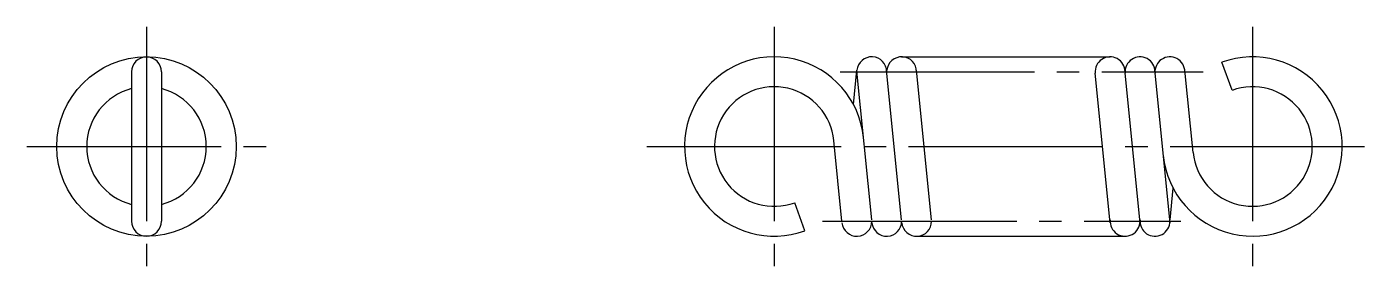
# Model space of a CAD drawing. Extents: x 5.1 to 87.6, y 5 to 65.8.
# Drawn here: x 65.13 to 87.63, y 61.8 to 65.8 of the extents above; entities outside this region: 2.
import ezdxf

# ---------------------------------------------------------------- set-up
doc = ezdxf.new("R2010")
doc.units = 0
doc.header["$LTSCALE"] = 0.25
doc.linetypes.add('CENTER', pattern=[17.5, 13, -1.5, 1.5, -1.5])
doc.linetypes.add('PHANTOM', pattern=[63.5, 31.75, -6.35, 6.35, -6.35, 6.35, -6.35])
doc.layers.get('0').update_dxf_attribs({"linetype": 'CONTINUOUS'})
doc.layers.add('CENTER', color=1, linetype='CENTER')
doc.styles.get("Standard").update_dxf_attribs({"font": 'txt', "bigfont": 'BIGFONT'})

msp = doc.modelspace()

# ---------------------------------------------------------------- linework, layer by layer
at = {"color": 3, "linetype": 'PHANTOM'}
for p, q in [((79.757, 65.304), (83.244, 65.304)), ((80.007, 62.304), (83.494, 62.304))]:
    msp.add_line(p, q, dxfattribs=at)
for p, q in [((66.876, 65.054), (66.876, 62.554)), ((67.376, 65.054), (67.376, 62.554)), ((78.951, 64.507), (79.008, 65.079)), ((79.256, 62.579), (79.007, 65.065)), ((79.756, 62.579), (79.506, 65.079)), ((80.256, 62.579), (80.006, 65.079)), ((83.246, 62.53), (82.996, 65.03)), ((83.746, 62.53), (83.496, 65.03)), ((84.246, 62.53), (83.996, 65.03)), ((84.631, 63.705), (84.493, 65.079)), ((85.284, 64.744), (85.113, 65.214)), ((67.376, 64.429), (67.376, 64.43)), ((78.756, 62.554), (78.621, 63.904)), ((67.376, 63.804), (67.376, 63.804)), ((84.246, 62.579), (84.298, 63.106)), ((78.139, 62.395), (77.968, 62.865))]:
    msp.add_line(p, q)
msp.add_circle((67.126, 63.804), 1.5)
for centre, radius, start, end in [((67.126, 65.054), 0.25, 0, 180), ((77.626, 63.804), 1.5, 5.7106, 290), ((79.257, 65.054), 0.25, 0, 174.2894), ((79.757, 65.054), 0.25, 0, 174.2894), ((83.244, 65.054), 0.25, 0, 185.7106), ((83.744, 65.054), 0.25, 0, 185.7106), ((84.244, 65.054), 0.25, 0, 185.7106), ((85.626, 63.804), 1.5, 185.7106, 110), ((77.626, 63.804), 1, 5.7106, 290), ((85.626, 63.804), 1, 185.7106, 110), ((67.126, 63.804), 1, 104.4775, 255.5225), ((67.126, 63.804), 1, 284.4775, 75.5225), ((67.126, 62.554), 0.25, 180, 0), ((79.007, 62.554), 0.25, 185.7106, 0), ((79.507, 62.554), 0.25, 185.7106, 0), ((80.007, 62.554), 0.25, 185.7106, 0), ((83.494, 62.554), 0.25, 174.2894, 0), ((83.994, 62.554), 0.25, 174.2894, 0)]:
    msp.add_arc(centre, radius, start, end)
at = {"layer": 'CENTER', "color": 1, "linetype": 'CENTER'}
for p, q in [((67.126, 65.804), (67.126, 61.804)), ((77.626, 65.804), (77.626, 61.804)), ((85.626, 65.804), (85.626, 61.804)), ((78.728, 65.054), (84.799, 65.054)), ((65.126, 63.804), (69.126, 63.804)), ((75.497, 63.804), (87.626, 63.804)), ((78.433, 62.554), (84.425, 62.554))]:
    msp.add_line(p, q, dxfattribs=at)

# ---------------------------------------------------------------- texts
for s, p in [('AWT3-10', (5, 12.5)), ('AWT03', (5, 5))]:
    msp.add_text(s, height=2).set_placement(p)

doc.saveas('drawing.dxf')
